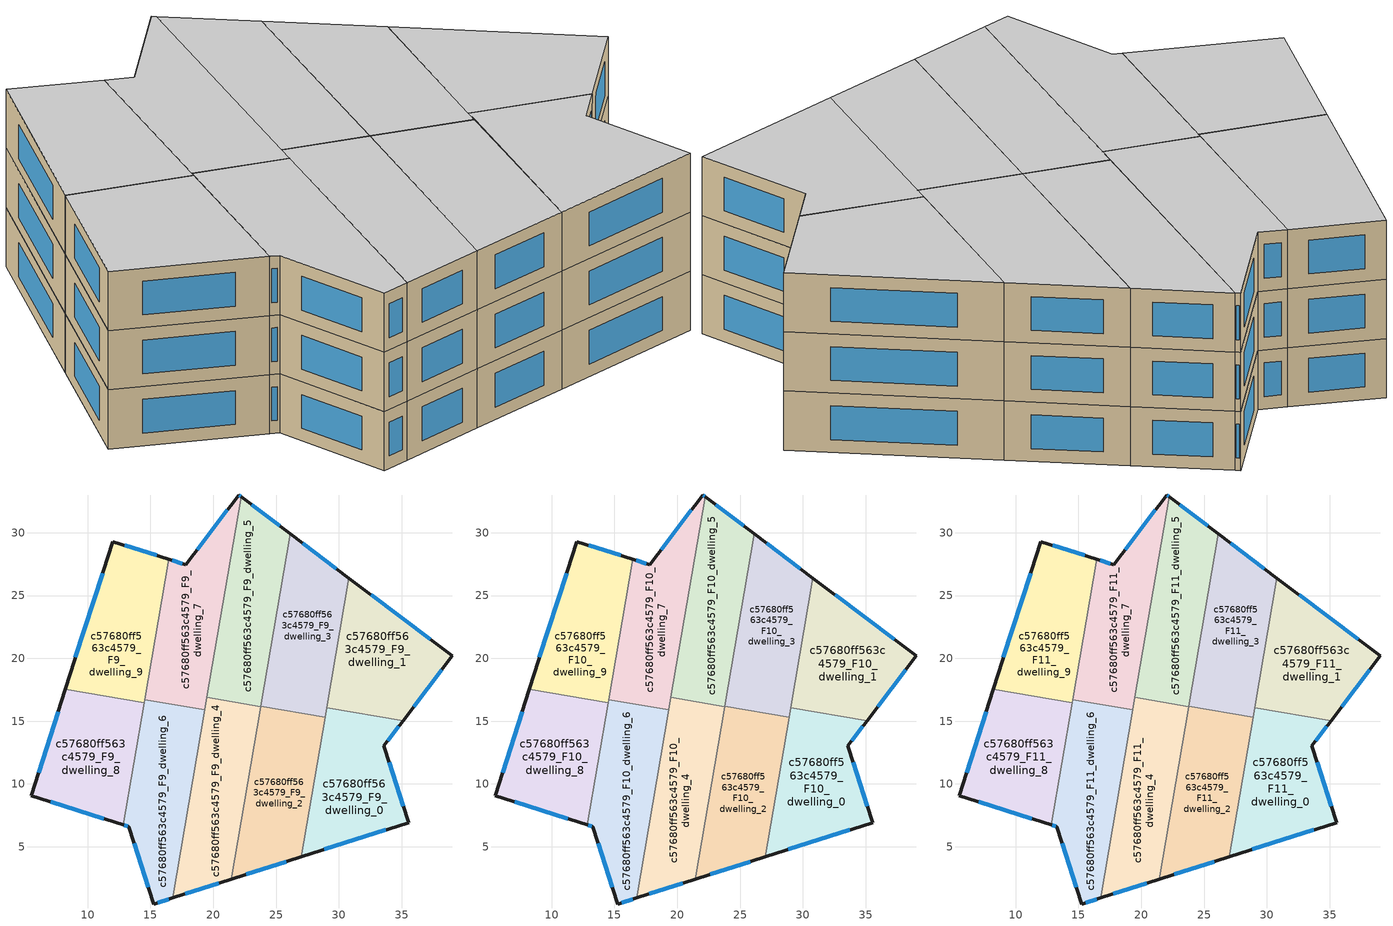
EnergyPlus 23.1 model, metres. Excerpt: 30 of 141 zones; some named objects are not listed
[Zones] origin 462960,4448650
c57680ff563c4579_F9_dwelling_0
 floor to c57680ff563c4579_F8_dwelling_0 (EU_floor_Construction): 35.11,15.03 33.58,13.02 35.55,6.92 27.02,4.2 29.05,16.07 z27
 wall outside (EU_wall_Construction): 27.02,4.2 35.55,6.92 33.58,13.02 35.11,15.03 z27:30
 wall to c57680ff563c4579_F9_dwelling_1 (EU_wall_Construction): 35.11,15.03 29.05,16.07 z27:30
 wall to c57680ff563c4579_F9_dwelling_2 (EU_wall_Construction): 28.91,15.29 27.02,4.2 z27:30
 wall to c57680ff563c4579_F9_dwelling_3 (EU_wall_Construction): 29.05,16.07 28.91,15.29 z27:30
 window (EU_Window_Construction): 33.91,13.45 34.78,14.6 / 35.13,8.23 34.01,11.72 / 28.85,4.78 33.73,6.34 z27.64:29.36
c57680ff563c4579_F9_dwelling_1
 floor to c57680ff563c4579_F8_dwelling_1 (EU_floor_Construction): 39.03,20.2 35.11,15.03 29.05,16.07 30.81,26.39 z27
 wall outside (EU_wall_Construction): 35.11,15.03 39.03,20.2 30.81,26.39 z27:30
 wall to c57680ff563c4579_F9_dwelling_3 (EU_wall_Construction): 30.81,26.39 29.05,16.07 z27:30
 window (EU_Window_Construction): 37.27,21.53 32.57,25.06 / 35.95,16.14 38.19,19.09 z27.64:29.36
c57680ff563c4579_F9_dwelling_2
 floor to c57680ff563c4579_F8_dwelling_2 (EU_floor_Construction): 28.91,15.29 27.02,4.2 21.44,2.41 23.78,16.17 z27
 wall outside (EU_wall_Construction): 21.44,2.41 27.02,4.2 z27:30
 wall to c57680ff563c4579_F9_dwelling_3 (EU_wall_Construction): 28.91,15.29 23.78,16.17 z27:30
 wall to c57680ff563c4579_F9_dwelling_4 (EU_wall_Construction): 23.78,16.16 21.44,2.41 z27:30
 window (EU_Window_Construction): 22.63,2.79 25.83,3.81 z27.64:29.36
c57680ff563c4579_F9_dwelling_3
 floor to c57680ff563c4579_F8_dwelling_3 (EU_floor_Construction): 30.81,26.39 28.91,15.29 23.78,16.17 26.13,29.91 z27
 wall outside (EU_wall_Construction): 30.81,26.39 26.13,29.91 z27:30
 wall to c57680ff563c4579_F9_dwelling_5 (EU_wall_Construction): 26.13,29.91 23.78,16.17 z27:30
 window (EU_Window_Construction): 29.8,27.14 27.13,29.16 z27.64:29.36
c57680ff563c4579_F9_dwelling_4
 floor to c57680ff563c4579_F8_dwelling_4 (EU_floor_Construction): 23.78,16.16 21.44,2.41 16.77,0.92 19.49,16.89 z27
 wall outside (EU_wall_Construction): 16.77,0.92 21.44,2.41 z27:30
 wall to c57680ff563c4579_F9_dwelling_5 (EU_wall_Construction): 23.78,16.16 19.49,16.89 z27:30
 wall to c57680ff563c4579_F9_dwelling_6 (EU_wall_Construction): 19.32,15.88 16.77,0.92 z27:30
 wall to c57680ff563c4579_F9_dwelling_7 (EU_wall_Construction): 19.49,16.89 19.32,15.88 z27:30
 window (EU_Window_Construction): 17.77,1.24 20.44,2.09 z27.64:29.36
c57680ff563c4579_F9_dwelling_5
 floor to c57680ff563c4579_F8_dwelling_5 (EU_floor_Construction): 26.13,29.91 23.78,16.16 19.49,16.89 22.21,32.86 z27
 wall outside (EU_wall_Construction): 26.13,29.91 22.21,32.86 z27:30
 wall to c57680ff563c4579_F9_dwelling_7 (EU_wall_Construction): 22.21,32.86 19.49,16.89 z27:30
 window (EU_Window_Construction): 25.29,30.54 23.05,32.23 z27.64:29.36
c57680ff563c4579_F9_dwelling_6
 floor to c57680ff563c4579_F8_dwelling_6 (EU_floor_Construction): 19.32,15.88 16.77,0.92 15.25,0.44 13.27,6.61 12.83,6.75 14.53,16.7 z27
 wall outside (EU_wall_Construction): 12.83,6.75 13.27,6.61 15.25,0.44 16.77,0.92 z27:30
 wall to c57680ff563c4579_F9_dwelling_7 (EU_wall_Construction): 19.32,15.88 14.53,16.7 z27:30
 wall to c57680ff563c4579_F9_dwelling_8 (EU_wall_Construction): 14.49,16.48 12.83,6.75 z27:30
 wall to c57680ff563c4579_F9_dwelling_9 (EU_wall_Construction): 14.53,16.7 14.49,16.48 z27:30
 window (EU_Window_Construction): 15.58,0.54 16.44,0.82 / 13.69,5.29 14.83,1.76 / 12.92,6.72 13.17,6.64 z27.64:29.36
c57680ff563c4579_F9_dwelling_7
 floor to c57680ff563c4579_F8_dwelling_7 (EU_floor_Construction): 22.21,32.86 19.32,15.88 14.53,16.7 16.44,27.89 17.81,27.45 22.02,33 z27
 wall outside (EU_wall_Construction): 22.21,32.86 22.02,33 17.81,27.45 16.44,27.89 z27:30
 wall to c57680ff563c4579_F9_dwelling_9 (EU_wall_Construction): 16.44,27.89 14.53,16.7 z27:30
 window (EU_Window_Construction): 22.17,32.89 22.06,32.97 / 17.52,27.55 16.73,27.8 / 21.12,31.81 18.71,28.64 z27.64:29.36
c57680ff563c4579_F9_dwelling_8
 floor to c57680ff563c4579_F8_dwelling_8 (EU_floor_Construction): 14.49,16.48 12.83,6.75 5.51,9.08 8.22,17.55 z27
 wall outside (EU_wall_Construction): 8.22,17.55 5.51,9.08 12.83,6.75 z27:30
 wall to c57680ff563c4579_F9_dwelling_9 (EU_wall_Construction): 14.49,16.48 8.22,17.55 z27:30
 window (EU_Window_Construction): 7.07,8.58 11.26,7.24 / 7.64,15.73 6.09,10.89 z27.64:29.36
c57680ff563c4579_F9_dwelling_9
 floor to c57680ff563c4579_F8_dwelling_9 (EU_floor_Construction): 16.44,27.89 14.49,16.48 8.22,17.55 11.99,29.3 z27
 wall outside (EU_wall_Construction): 16.44,27.89 11.99,29.3 8.22,17.55 z27:30
 window (EU_Window_Construction): 11.18,26.78 9.03,20.07 / 15.48,28.19 12.94,29 z27.64:29.36
c57680ff563c4579_F10_dwelling_0
 floor to c57680ff563c4579_F9_dwelling_0 (EU_floor_Construction): 35.11,15.03 33.58,13.02 35.55,6.92 27.02,4.2 29.05,16.07 z30
 wall outside (EU_wall_Construction): 27.02,4.2 35.55,6.92 33.58,13.02 35.11,15.03 z30:33
 wall to c57680ff563c4579_F10_dwelling_1 (EU_wall_Construction): 35.11,15.03 29.05,16.07 z30:33
 wall to c57680ff563c4579_F10_dwelling_2 (EU_wall_Construction): 28.91,15.29 27.02,4.2 z30:33
 wall to c57680ff563c4579_F10_dwelling_3 (EU_wall_Construction): 29.05,16.07 28.91,15.29 z30:33
 window (EU_Window_Construction): 33.91,13.45 34.78,14.6 / 35.13,8.23 34.01,11.72 / 28.85,4.78 33.73,6.34 z30.64:32.36
c57680ff563c4579_F10_dwelling_1
 floor to c57680ff563c4579_F9_dwelling_1 (EU_floor_Construction): 39.03,20.2 35.11,15.03 29.05,16.07 30.81,26.39 z30
 wall outside (EU_wall_Construction): 35.11,15.03 39.03,20.2 30.81,26.39 z30:33
 wall to c57680ff563c4579_F10_dwelling_3 (EU_wall_Construction): 30.81,26.39 29.05,16.07 z30:33
 window (EU_Window_Construction): 37.27,21.53 32.57,25.06 / 35.95,16.14 38.19,19.09 z30.64:32.36
c57680ff563c4579_F10_dwelling_2
 floor to c57680ff563c4579_F9_dwelling_2 (EU_floor_Construction): 28.91,15.29 27.02,4.2 21.44,2.41 23.78,16.17 z30
 wall outside (EU_wall_Construction): 21.44,2.41 27.02,4.2 z30:33
 wall to c57680ff563c4579_F10_dwelling_3 (EU_wall_Construction): 28.91,15.29 23.78,16.17 z30:33
 wall to c57680ff563c4579_F10_dwelling_4 (EU_wall_Construction): 23.78,16.16 21.44,2.41 z30:33
 window (EU_Window_Construction): 22.63,2.79 25.83,3.81 z30.64:32.36
c57680ff563c4579_F10_dwelling_3
 floor to c57680ff563c4579_F9_dwelling_3 (EU_floor_Construction): 30.81,26.39 28.91,15.29 23.78,16.17 26.13,29.91 z30
 wall outside (EU_wall_Construction): 30.81,26.39 26.13,29.91 z30:33
 wall to c57680ff563c4579_F10_dwelling_5 (EU_wall_Construction): 26.13,29.91 23.78,16.17 z30:33
 window (EU_Window_Construction): 29.8,27.14 27.13,29.16 z30.64:32.36
c57680ff563c4579_F10_dwelling_4
 floor to c57680ff563c4579_F9_dwelling_4 (EU_floor_Construction): 23.78,16.16 21.44,2.41 16.77,0.92 19.49,16.89 z30
 wall outside (EU_wall_Construction): 16.77,0.92 21.44,2.41 z30:33
 wall to c57680ff563c4579_F10_dwelling_5 (EU_wall_Construction): 23.78,16.16 19.49,16.89 z30:33
 wall to c57680ff563c4579_F10_dwelling_6 (EU_wall_Construction): 19.32,15.88 16.77,0.92 z30:33
 wall to c57680ff563c4579_F10_dwelling_7 (EU_wall_Construction): 19.49,16.89 19.32,15.88 z30:33
 window (EU_Window_Construction): 17.77,1.24 20.44,2.09 z30.64:32.36
c57680ff563c4579_F10_dwelling_5
 floor to c57680ff563c4579_F9_dwelling_5 (EU_floor_Construction): 26.13,29.91 23.78,16.16 19.49,16.89 22.21,32.86 z30
 wall outside (EU_wall_Construction): 26.13,29.91 22.21,32.86 z30:33
 wall to c57680ff563c4579_F10_dwelling_7 (EU_wall_Construction): 22.21,32.86 19.49,16.89 z30:33
 window (EU_Window_Construction): 25.29,30.54 23.05,32.23 z30.64:32.36
c57680ff563c4579_F10_dwelling_6
 floor to c57680ff563c4579_F9_dwelling_6 (EU_floor_Construction): 19.32,15.88 16.77,0.92 15.25,0.44 13.27,6.61 12.83,6.75 14.53,16.7 z30
 wall outside (EU_wall_Construction): 12.83,6.75 13.27,6.61 15.25,0.44 16.77,0.92 z30:33
 wall to c57680ff563c4579_F10_dwelling_7 (EU_wall_Construction): 19.32,15.88 14.53,16.7 z30:33
 wall to c57680ff563c4579_F10_dwelling_8 (EU_wall_Construction): 14.49,16.48 12.83,6.75 z30:33
 wall to c57680ff563c4579_F10_dwelling_9 (EU_wall_Construction): 14.53,16.7 14.49,16.48 z30:33
 window (EU_Window_Construction): 15.58,0.54 16.44,0.82 / 13.69,5.29 14.83,1.76 / 12.92,6.72 13.17,6.64 z30.64:32.36
c57680ff563c4579_F10_dwelling_7
 floor to c57680ff563c4579_F9_dwelling_7 (EU_floor_Construction): 22.21,32.86 19.32,15.88 14.53,16.7 16.44,27.89 17.81,27.45 22.02,33 z30
 wall outside (EU_wall_Construction): 22.21,32.86 22.02,33 17.81,27.45 16.44,27.89 z30:33
 wall to c57680ff563c4579_F10_dwelling_9 (EU_wall_Construction): 16.44,27.89 14.53,16.7 z30:33
 window (EU_Window_Construction): 22.17,32.89 22.06,32.97 / 17.52,27.55 16.73,27.8 / 21.12,31.81 18.71,28.64 z30.64:32.36
c57680ff563c4579_F10_dwelling_8
 floor to c57680ff563c4579_F9_dwelling_8 (EU_floor_Construction): 14.49,16.48 12.83,6.75 5.51,9.08 8.22,17.55 z30
 wall outside (EU_wall_Construction): 8.22,17.55 5.51,9.08 12.83,6.75 z30:33
 wall to c57680ff563c4579_F10_dwelling_9 (EU_wall_Construction): 14.49,16.48 8.22,17.55 z30:33
 window (EU_Window_Construction): 7.07,8.58 11.26,7.24 / 7.64,15.73 6.09,10.89 z30.64:32.36
c57680ff563c4579_F10_dwelling_9
 floor to c57680ff563c4579_F9_dwelling_9 (EU_floor_Construction): 16.44,27.89 14.49,16.48 8.22,17.55 11.99,29.3 z30
 wall outside (EU_wall_Construction): 16.44,27.89 11.99,29.3 8.22,17.55 z30:33
 window (EU_Window_Construction): 11.18,26.78 9.03,20.07 / 15.48,28.19 12.94,29 z30.64:32.36
c57680ff563c4579_F11_dwelling_0
 floor to c57680ff563c4579_F10_dwelling_0 (EU_floor_Construction): 35.11,15.03 33.58,13.02 35.55,6.92 27.02,4.2 29.05,16.07 z33
 wall outside (EU_wall_Construction): 27.02,4.2 35.55,6.92 33.58,13.02 35.11,15.03 z33:36
 wall to c57680ff563c4579_F11_dwelling_1 (EU_wall_Construction): 35.11,15.03 29.05,16.07 z33:36
 wall to c57680ff563c4579_F11_dwelling_2 (EU_wall_Construction): 28.91,15.29 27.02,4.2 z33:36
 wall to c57680ff563c4579_F11_dwelling_3 (EU_wall_Construction): 29.05,16.07 28.91,15.29 z33:36
 window (EU_Window_Construction): 33.91,13.45 34.78,14.6 / 35.13,8.23 34.01,11.72 / 28.85,4.78 33.73,6.34 z33.64:35.36
 ceiling to c57680ff563c4579_F12_dwelling_0 (EU_floor_Construction): 35.55,6.92 33.58,13.02 35.11,15.03 29.05,16.07 27.02,4.2 z36
c57680ff563c4579_F11_dwelling_1
 floor to c57680ff563c4579_F10_dwelling_1 (EU_floor_Construction): 39.03,20.2 35.11,15.03 29.05,16.07 30.81,26.39 z33
 wall outside (EU_wall_Construction): 35.11,15.03 39.03,20.2 30.81,26.39 z33:36
 wall to c57680ff563c4579_F11_dwelling_3 (EU_wall_Construction): 30.81,26.39 29.05,16.07 z33:36
 window (EU_Window_Construction): 37.27,21.53 32.57,25.06 / 35.95,16.14 38.19,19.09 z33.64:35.36
 ceiling to c57680ff563c4579_F12_dwelling_1 (EU_floor_Construction): 35.11,15.03 39.03,20.2 30.81,26.39 29.05,16.07 z36
c57680ff563c4579_F11_dwelling_2
 floor to c57680ff563c4579_F10_dwelling_2 (EU_floor_Construction): 28.91,15.29 27.02,4.2 21.44,2.41 23.78,16.17 z33
 wall outside (EU_wall_Construction): 21.44,2.41 27.02,4.2 z33:36
 wall to c57680ff563c4579_F11_dwelling_3 (EU_wall_Construction): 28.91,15.29 23.78,16.17 z33:36
 wall to c57680ff563c4579_F11_dwelling_4 (EU_wall_Construction): 23.78,16.16 21.44,2.41 z33:36
 window (EU_Window_Construction): 22.63,2.79 25.83,3.81 z33.64:35.36
 ceiling to c57680ff563c4579_F12_dwelling_2 (EU_floor_Construction): 27.02,4.2 28.91,15.29 23.78,16.17 21.44,2.41 z36
c57680ff563c4579_F11_dwelling_3
 floor to c57680ff563c4579_F10_dwelling_3 (EU_floor_Construction): 30.81,26.39 28.91,15.29 23.78,16.17 26.13,29.91 z33
 wall outside (EU_wall_Construction): 30.81,26.39 26.13,29.91 z33:36
 wall to c57680ff563c4579_F11_dwelling_5 (EU_wall_Construction): 26.13,29.91 23.78,16.17 z33:36
 window (EU_Window_Construction): 29.8,27.14 27.13,29.16 z33.64:35.36
 ceiling to c57680ff563c4579_F12_dwelling_3 (EU_floor_Construction): 28.91,15.29 30.81,26.39 26.13,29.91 23.78,16.17 z36
c57680ff563c4579_F11_dwelling_4
 floor to c57680ff563c4579_F10_dwelling_4 (EU_floor_Construction): 23.78,16.16 21.44,2.41 16.77,0.92 19.49,16.89 z33
 wall outside (EU_wall_Construction): 16.77,0.92 21.44,2.41 z33:36
 wall to c57680ff563c4579_F11_dwelling_5 (EU_wall_Construction): 23.78,16.16 19.49,16.89 z33:36
 wall to c57680ff563c4579_F11_dwelling_6 (EU_wall_Construction): 19.32,15.88 16.77,0.92 z33:36
 wall to c57680ff563c4579_F11_dwelling_7 (EU_wall_Construction): 19.49,16.89 19.32,15.88 z33:36
 window (EU_Window_Construction): 17.77,1.24 20.44,2.09 z33.64:35.36
 ceiling to c57680ff563c4579_F12_dwelling_4 (EU_floor_Construction): 21.44,2.41 23.78,16.16 19.49,16.89 16.77,0.92 z36
c57680ff563c4579_F11_dwelling_5
 floor to c57680ff563c4579_F10_dwelling_5 (EU_floor_Construction): 26.13,29.91 23.78,16.16 19.49,16.89 22.21,32.86 z33
 wall outside (EU_wall_Construction): 26.13,29.91 22.21,32.86 z33:36
 wall to c57680ff563c4579_F11_dwelling_7 (EU_wall_Construction): 22.21,32.86 19.49,16.89 z33:36
 window (EU_Window_Construction): 25.29,30.54 23.05,32.23 z33.64:35.36
 ceiling to c57680ff563c4579_F12_dwelling_5 (EU_floor_Construction): 23.78,16.16 26.13,29.91 22.21,32.86 19.49,16.89 z36
c57680ff563c4579_F11_dwelling_6
 floor to c57680ff563c4579_F10_dwelling_6 (EU_floor_Construction): 19.32,15.88 16.77,0.92 15.25,0.44 13.27,6.61 12.83,6.75 14.53,16.7 z33
 wall outside (EU_wall_Construction): 12.83,6.75 13.27,6.61 15.25,0.44 16.77,0.92 z33:36
 wall to c57680ff563c4579_F11_dwelling_7 (EU_wall_Construction): 19.32,15.88 14.53,16.7 z33:36
 wall to c57680ff563c4579_F11_dwelling_8 (EU_wall_Construction): 14.49,16.48 12.83,6.75 z33:36
 wall to c57680ff563c4579_F11_dwelling_9 (EU_wall_Construction): 14.53,16.7 14.49,16.48 z33:36
 window (EU_Window_Construction): 15.58,0.54 16.44,0.82 / 13.69,5.29 14.83,1.76 / 12.92,6.72 13.17,6.64 z33.64:35.36
 ceiling to c57680ff563c4579_F12_dwelling_6 (EU_floor_Construction): 16.77,0.92 19.32,15.88 14.53,16.7 12.83,6.75 13.27,6.61 15.25,0.44 z36
c57680ff563c4579_F11_dwelling_7
 floor to c57680ff563c4579_F10_dwelling_7 (EU_floor_Construction): 22.21,32.86 19.32,15.88 14.53,16.7 16.44,27.89 17.81,27.45 22.02,33 z33
 wall outside (EU_wall_Construction): 22.21,32.86 22.02,33 17.81,27.45 16.44,27.89 z33:36
 wall to c57680ff563c4579_F11_dwelling_9 (EU_wall_Construction): 16.44,27.89 14.53,16.7 z33:36
 window (EU_Window_Construction): 22.17,32.89 22.06,32.97 / 17.52,27.55 16.73,27.8 / 21.12,31.81 18.71,28.64 z33.64:35.36
 ceiling to c57680ff563c4579_F12_dwelling_7 (EU_floor_Construction): 19.32,15.88 22.21,32.86 22.02,33 17.81,27.45 16.44,27.89 14.53,16.7 z36
c57680ff563c4579_F11_dwelling_8
 floor to c57680ff563c4579_F10_dwelling_8 (EU_floor_Construction): 14.49,16.48 12.83,6.75 5.51,9.08 8.22,17.55 z33
 wall outside (EU_wall_Construction): 8.22,17.55 5.51,9.08 12.83,6.75 z33:36
 wall to c57680ff563c4579_F11_dwelling_9 (EU_wall_Construction): 14.49,16.48 8.22,17.55 z33:36
 window (EU_Window_Construction): 7.07,8.58 11.26,7.24 / 7.64,15.73 6.09,10.89 z33.64:35.36
 ceiling to c57680ff563c4579_F12_dwelling_8 (EU_floor_Construction): 12.83,6.75 14.49,16.48 8.22,17.55 5.51,9.08 z36
c57680ff563c4579_F11_dwelling_9
 floor to c57680ff563c4579_F10_dwelling_9 (EU_floor_Construction): 16.44,27.89 14.49,16.48 8.22,17.55 11.99,29.3 z33
 wall outside (EU_wall_Construction): 16.44,27.89 11.99,29.3 8.22,17.55 z33:36
 window (EU_Window_Construction): 11.18,26.78 9.03,20.07 / 15.48,28.19 12.94,29 z33.64:35.36
 ceiling to c57680ff563c4579_F12_dwelling_9 (EU_floor_Construction): 14.49,16.48 16.44,27.89 11.99,29.3 8.22,17.55 z36
[Building]
EU S2 Campaign: North Axis=0; Terrain=City; Solar Distribution=FullExterior
[Site:Location]
Yerevan-Zvartnots.Intl.AP: Latitude=40.15; Longitude=44.383; Time Zone=4; Elevation=854
[SizingPeriod:WeatherFileDays]
AnnualSizingPeriod: Begin Month=1; Begin Day of Month=1; End Month=12; End Day of Month=31; Day of Week for Start Day=Monday; Use Weather File Daylight Saving Period=No; Use Weather File Rain and Snow Indicators=No
[MATERIAL]
EU_InternalMass_Material: Roughness=MediumRough; Thickness=0.1; Conductivity=1; Density=1800; Specific Heat=900; Thermal Absorptance=0.9; Solar Absorptance=0.7; Visible Absorptance=0.7
[MATERIAL:NOMASS] Roughness=MediumRough; Thermal Absorptance=0.9; Solar Absorptance=0.7; Visible Absorptance=0.7
Name | Thermal Resistance
EU_wall_NoMass | 1.05043
EU_floor_NoMass | 0.478065
[WINDOWMATERIAL:SIMPLEGLAZINGSYSTEM]
EU_Window_SimpleGlazing: UFactor=2.5566; Solar Heat Gain Coefficient=0.75; Visible Transmittance=0.75
[CONSTRUCTION]
EU_wall_Construction: EU_wall_NoMass
EU_floor_Construction: EU_floor_NoMass
EU_Window_Construction: EU_Window_SimpleGlazing
EU_InternalMass_Construction: EU_InternalMass_Material
[ZONE] Type=1; Multiplier=1; Ceiling Height=autocalculate; Floor Area=autocalculate; Part of Total Floor Area=Yes
Name | Volume
c57680ff563c4579_F9_dwelling_0; c57680ff563c4579_F10_dwelling_0; c57680ff563c4579_F11_dwelling_0 | 196.804
c57680ff563c4579_F9_dwelling_1; c57680ff563c4579_F10_dwelling_1; c57680ff563c4579_F11_dwelling_1; c57680ff563c4579_F9_dwelling_2; c57680ff563c4579_F10_dwelling_2; c57680ff563c4579_F11_dwelling_2 | 196.808
c57680ff563c4579_F9_dwelling_3; c57680ff563c4579_F10_dwelling_3; c57680ff563c4579_F11_dwelling_3; c57680ff563c4579_F9_dwelling_6; c57680ff563c4579_F10_dwelling_6; c57680ff563c4579_F11_dwelling_6 | 196.803
c57680ff563c4579_F9_dwelling_4; c57680ff563c4579_F10_dwelling_4; c57680ff563c4579_F11_dwelling_4 | 196.795
c57680ff563c4579_F9_dwelling_5; c57680ff563c4579_F10_dwelling_5; c57680ff563c4579_F11_dwelling_5 | 196.802
c57680ff563c4579_F9_dwelling_7; c57680ff563c4579_F10_dwelling_7; c57680ff563c4579_F11_dwelling_7 | 196.788
c57680ff563c4579_F9_dwelling_8; c57680ff563c4579_F10_dwelling_8; c57680ff563c4579_F11_dwelling_8 | 196.805
c57680ff563c4579_F9_dwelling_9; c57680ff563c4579_F10_dwelling_9; c57680ff563c4579_F11_dwelling_9 | 196.809
[INTERNALMASS] Construction=EU_InternalMass_Construction
Name | Zone or ZoneList | Surface Area
c57680ff563c4579_F9_dwelling_0_EU_InternalMass | c57680ff563c4579_F9_dwelling_0 | 65.6012
c57680ff563c4579_F9_dwelling_1_EU_InternalMass | c57680ff563c4579_F9_dwelling_1 | 65.6027
c57680ff563c4579_F9_dwelling_2_EU_InternalMass | c57680ff563c4579_F9_dwelling_2 | 65.6025
c57680ff563c4579_F9_dwelling_3_EU_InternalMass | c57680ff563c4579_F9_dwelling_3 | 65.601
c57680ff563c4579_F9_dwelling_4_EU_InternalMass | c57680ff563c4579_F9_dwelling_4 | 65.5982
c57680ff563c4579_F9_dwelling_5_EU_InternalMass | c57680ff563c4579_F9_dwelling_5 | 65.6008
c57680ff563c4579_F9_dwelling_6_EU_InternalMass | c57680ff563c4579_F9_dwelling_6 | 65.601
c57680ff563c4579_F9_dwelling_7_EU_InternalMass | c57680ff563c4579_F9_dwelling_7 | 65.5962
c57680ff563c4579_F9_dwelling_8_EU_InternalMass | c57680ff563c4579_F9_dwelling_8 | 65.6018
c57680ff563c4579_F9_dwelling_9_EU_InternalMass | c57680ff563c4579_F9_dwelling_9 | 65.603
c57680ff563c4579_F10_dwelling_0_EU_InternalMass | c57680ff563c4579_F10_dwelling_0 | 65.6012
c57680ff563c4579_F10_dwelling_1_EU_InternalMass | c57680ff563c4579_F10_dwelling_1 | 65.6027
c57680ff563c4579_F10_dwelling_2_EU_InternalMass | c57680ff563c4579_F10_dwelling_2 | 65.6025
c57680ff563c4579_F10_dwelling_3_EU_InternalMass | c57680ff563c4579_F10_dwelling_3 | 65.601
c57680ff563c4579_F10_dwelling_4_EU_InternalMass | c57680ff563c4579_F10_dwelling_4 | 65.5982
c57680ff563c4579_F10_dwelling_5_EU_InternalMass | c57680ff563c4579_F10_dwelling_5 | 65.6008
c57680ff563c4579_F10_dwelling_6_EU_InternalMass | c57680ff563c4579_F10_dwelling_6 | 65.601
c57680ff563c4579_F10_dwelling_7_EU_InternalMass | c57680ff563c4579_F10_dwelling_7 | 65.5962
c57680ff563c4579_F10_dwelling_8_EU_InternalMass | c57680ff563c4579_F10_dwelling_8 | 65.6018
c57680ff563c4579_F10_dwelling_9_EU_InternalMass | c57680ff563c4579_F10_dwelling_9 | 65.603
c57680ff563c4579_F11_dwelling_0_EU_InternalMass | c57680ff563c4579_F11_dwelling_0 | 65.6012
c57680ff563c4579_F11_dwelling_1_EU_InternalMass | c57680ff563c4579_F11_dwelling_1 | 65.6027
c57680ff563c4579_F11_dwelling_2_EU_InternalMass | c57680ff563c4579_F11_dwelling_2 | 65.6025
c57680ff563c4579_F11_dwelling_3_EU_InternalMass | c57680ff563c4579_F11_dwelling_3 | 65.601
c57680ff563c4579_F11_dwelling_4_EU_InternalMass | c57680ff563c4579_F11_dwelling_4 | 65.5982
c57680ff563c4579_F11_dwelling_5_EU_InternalMass | c57680ff563c4579_F11_dwelling_5 | 65.6008
c57680ff563c4579_F11_dwelling_6_EU_InternalMass | c57680ff563c4579_F11_dwelling_6 | 65.601
c57680ff563c4579_F11_dwelling_7_EU_InternalMass | c57680ff563c4579_F11_dwelling_7 | 65.5962
c57680ff563c4579_F11_dwelling_8_EU_InternalMass | c57680ff563c4579_F11_dwelling_8 | 65.6018
c57680ff563c4579_F11_dwelling_9_EU_InternalMass | c57680ff563c4579_F11_dwelling_9 | 65.603
[OTHEREQUIPMENT] Fuel Type=Electricity; Design Level Calculation Method=Watts/Area; Power per Zone Floor Area=1; Fraction Latent=0; Fraction Radiant=0; Fraction Lost=0; Carbon Dioxide Generation Rate=0; EndUse Subcategory=EU_Step8_InternalGains
Name | Zone or ZoneList or Space or SpaceList | Schedule
EU_Step8_InternalGain_c57680ff563c4579_F9_dwelling_0_f000 | c57680ff563c4579_F9_dwelling_0 | EU_Step8_GainSchedule_c57680ff563c4579_F9_dwelling_0_f000
EU_Step8_InternalGain_c57680ff563c4579_F9_dwelling_1_f000 | c57680ff563c4579_F9_dwelling_1 | EU_Step8_GainSchedule_c57680ff563c4579_F9_dwelling_1_f000
EU_Step8_InternalGain_c57680ff563c4579_F9_dwelling_2_f000 | c57680ff563c4579_F9_dwelling_2 | EU_Step8_GainSchedule_c57680ff563c4579_F9_dwelling_2_f000
EU_Step8_InternalGain_c57680ff563c4579_F9_dwelling_3_f000 | c57680ff563c4579_F9_dwelling_3 | EU_Step8_GainSchedule_c57680ff563c4579_F9_dwelling_3_f000
EU_Step8_InternalGain_c57680ff563c4579_F9_dwelling_4_f000 | c57680ff563c4579_F9_dwelling_4 | EU_Step8_GainSchedule_c57680ff563c4579_F9_dwelling_4_f000
EU_Step8_InternalGain_c57680ff563c4579_F9_dwelling_5_f000 | c57680ff563c4579_F9_dwelling_5 | EU_Step8_GainSchedule_c57680ff563c4579_F9_dwelling_5_f000
EU_Step8_InternalGain_c57680ff563c4579_F9_dwelling_6_f000 | c57680ff563c4579_F9_dwelling_6 | EU_Step8_GainSchedule_c57680ff563c4579_F9_dwelling_6_f000
EU_Step8_InternalGain_c57680ff563c4579_F9_dwelling_7_f000 | c57680ff563c4579_F9_dwelling_7 | EU_Step8_GainSchedule_c57680ff563c4579_F9_dwelling_7_f000
EU_Step8_InternalGain_c57680ff563c4579_F9_dwelling_8_f000 | c57680ff563c4579_F9_dwelling_8 | EU_Step8_GainSchedule_c57680ff563c4579_F9_dwelling_8_f000
EU_Step8_InternalGain_c57680ff563c4579_F9_dwelling_9_f000 | c57680ff563c4579_F9_dwelling_9 | EU_Step8_GainSchedule_c57680ff563c4579_F9_dwelling_9_f000
EU_Step8_InternalGain_c57680ff563c4579_F10_dwelling_0_f000 | c57680ff563c4579_F10_dwelling_0 | EU_Step8_GainSchedule_c57680ff563c4579_F10_dwelling_0_f000
EU_Step8_InternalGain_c57680ff563c4579_F10_dwelling_1_f000 | c57680ff563c4579_F10_dwelling_1 | EU_Step8_GainSchedule_c57680ff563c4579_F10_dwelling_1_f000
EU_Step8_InternalGain_c57680ff563c4579_F10_dwelling_2_f000 | c57680ff563c4579_F10_dwelling_2 | EU_Step8_GainSchedule_c57680ff563c4579_F10_dwelling_2_f000
EU_Step8_InternalGain_c57680ff563c4579_F10_dwelling_3_f000 | c57680ff563c4579_F10_dwelling_3 | EU_Step8_GainSchedule_c57680ff563c4579_F10_dwelling_3_f000
EU_Step8_InternalGain_c57680ff563c4579_F10_dwelling_4_f000 | c57680ff563c4579_F10_dwelling_4 | EU_Step8_GainSchedule_c57680ff563c4579_F10_dwelling_4_f000
EU_Step8_InternalGain_c57680ff563c4579_F10_dwelling_5_f000 | c57680ff563c4579_F10_dwelling_5 | EU_Step8_GainSchedule_c57680ff563c4579_F10_dwelling_5_f000
EU_Step8_InternalGain_c57680ff563c4579_F10_dwelling_6_f000 | c57680ff563c4579_F10_dwelling_6 | EU_Step8_GainSchedule_c57680ff563c4579_F10_dwelling_6_f000
EU_Step8_InternalGain_c57680ff563c4579_F10_dwelling_7_f000 | c57680ff563c4579_F10_dwelling_7 | EU_Step8_GainSchedule_c57680ff563c4579_F10_dwelling_7_f000
EU_Step8_InternalGain_c57680ff563c4579_F10_dwelling_8_f000 | c57680ff563c4579_F10_dwelling_8 | EU_Step8_GainSchedule_c57680ff563c4579_F10_dwelling_8_f000
EU_Step8_InternalGain_c57680ff563c4579_F10_dwelling_9_f000 | c57680ff563c4579_F10_dwelling_9 | EU_Step8_GainSchedule_c57680ff563c4579_F10_dwelling_9_f000
EU_Step8_InternalGain_c57680ff563c4579_F11_dwelling_0_f000 | c57680ff563c4579_F11_dwelling_0 | EU_Step8_GainSchedule_c57680ff563c4579_F11_dwelling_0_f000
EU_Step8_InternalGain_c57680ff563c4579_F11_dwelling_1_f000 | c57680ff563c4579_F11_dwelling_1 | EU_Step8_GainSchedule_c57680ff563c4579_F11_dwelling_1_f000
EU_Step8_InternalGain_c57680ff563c4579_F11_dwelling_2_f000 | c57680ff563c4579_F11_dwelling_2 | EU_Step8_GainSchedule_c57680ff563c4579_F11_dwelling_2_f000
EU_Step8_InternalGain_c57680ff563c4579_F11_dwelling_3_f000 | c57680ff563c4579_F11_dwelling_3 | EU_Step8_GainSchedule_c57680ff563c4579_F11_dwelling_3_f000
EU_Step8_InternalGain_c57680ff563c4579_F11_dwelling_4_f000 | c57680ff563c4579_F11_dwelling_4 | EU_Step8_GainSchedule_c57680ff563c4579_F11_dwelling_4_f000
EU_Step8_InternalGain_c57680ff563c4579_F11_dwelling_5_f000 | c57680ff563c4579_F11_dwelling_5 | EU_Step8_GainSchedule_c57680ff563c4579_F11_dwelling_5_f000
EU_Step8_InternalGain_c57680ff563c4579_F11_dwelling_6_f000 | c57680ff563c4579_F11_dwelling_6 | EU_Step8_GainSchedule_c57680ff563c4579_F11_dwelling_6_f000
EU_Step8_InternalGain_c57680ff563c4579_F11_dwelling_7_f000 | c57680ff563c4579_F11_dwelling_7 | EU_Step8_GainSchedule_c57680ff563c4579_F11_dwelling_7_f000
EU_Step8_InternalGain_c57680ff563c4579_F11_dwelling_8_f000 | c57680ff563c4579_F11_dwelling_8 | EU_Step8_GainSchedule_c57680ff563c4579_F11_dwelling_8_f000
EU_Step8_InternalGain_c57680ff563c4579_F11_dwelling_9_f000 | c57680ff563c4579_F11_dwelling_9 | EU_Step8_GainSchedule_c57680ff563c4579_F11_dwelling_9_f000
[ZONEVENTILATION:DESIGNFLOWRATE] Schedule=EU_AlwaysOn; Design Flow Rate Calculation Method=AirChanges/Hour; Air Changes per Hour=0.557805; Ventilation Type=Natural; Fan Pressure Rise=0; Fan Total Efficiency=1; Constant Term Coefficient=1; Temperature Term Coefficient=0; Velocity Term Coefficient=0; Velocity Squared Term Coefficient=0; Minimum Indoor Temperature=-100; Maximum Indoor Temperature=100; Delta Temperature=-100; Minimum Outdoor Temperature=-100; Maximum Outdoor Temperature=100; Maximum Wind Speed=40
Name | Zone or ZoneList or Space or SpaceList
EU_ConstantAir_c57680ff563c4579_F9_dwelling_0 | c57680ff563c4579_F9_dwelling_0
EU_ConstantAir_c57680ff563c4579_F9_dwelling_1 | c57680ff563c4579_F9_dwelling_1
EU_ConstantAir_c57680ff563c4579_F9_dwelling_2 | c57680ff563c4579_F9_dwelling_2
EU_ConstantAir_c57680ff563c4579_F9_dwelling_3 | c57680ff563c4579_F9_dwelling_3
EU_ConstantAir_c57680ff563c4579_F9_dwelling_4 | c57680ff563c4579_F9_dwelling_4
EU_ConstantAir_c57680ff563c4579_F9_dwelling_5 | c57680ff563c4579_F9_dwelling_5
EU_ConstantAir_c57680ff563c4579_F9_dwelling_6 | c57680ff563c4579_F9_dwelling_6
EU_ConstantAir_c57680ff563c4579_F9_dwelling_7 | c57680ff563c4579_F9_dwelling_7
EU_ConstantAir_c57680ff563c4579_F9_dwelling_8 | c57680ff563c4579_F9_dwelling_8
EU_ConstantAir_c57680ff563c4579_F9_dwelling_9 | c57680ff563c4579_F9_dwelling_9
EU_ConstantAir_c57680ff563c4579_F10_dwelling_0 | c57680ff563c4579_F10_dwelling_0
EU_ConstantAir_c57680ff563c4579_F10_dwelling_1 | c57680ff563c4579_F10_dwelling_1
EU_ConstantAir_c57680ff563c4579_F10_dwelling_2 | c57680ff563c4579_F10_dwelling_2
EU_ConstantAir_c57680ff563c4579_F10_dwelling_3 | c57680ff563c4579_F10_dwelling_3
EU_ConstantAir_c57680ff563c4579_F10_dwelling_4 | c57680ff563c4579_F10_dwelling_4
EU_ConstantAir_c57680ff563c4579_F10_dwelling_5 | c57680ff563c4579_F10_dwelling_5
EU_ConstantAir_c57680ff563c4579_F10_dwelling_6 | c57680ff563c4579_F10_dwelling_6
EU_ConstantAir_c57680ff563c4579_F10_dwelling_7 | c57680ff563c4579_F10_dwelling_7
EU_ConstantAir_c57680ff563c4579_F10_dwelling_8 | c57680ff563c4579_F10_dwelling_8
EU_ConstantAir_c57680ff563c4579_F10_dwelling_9 | c57680ff563c4579_F10_dwelling_9
EU_ConstantAir_c57680ff563c4579_F11_dwelling_0 | c57680ff563c4579_F11_dwelling_0
EU_ConstantAir_c57680ff563c4579_F11_dwelling_1 | c57680ff563c4579_F11_dwelling_1
EU_ConstantAir_c57680ff563c4579_F11_dwelling_2 | c57680ff563c4579_F11_dwelling_2
EU_ConstantAir_c57680ff563c4579_F11_dwelling_3 | c57680ff563c4579_F11_dwelling_3
EU_ConstantAir_c57680ff563c4579_F11_dwelling_4 | c57680ff563c4579_F11_dwelling_4
EU_ConstantAir_c57680ff563c4579_F11_dwelling_5 | c57680ff563c4579_F11_dwelling_5
EU_ConstantAir_c57680ff563c4579_F11_dwelling_6 | c57680ff563c4579_F11_dwelling_6
EU_ConstantAir_c57680ff563c4579_F11_dwelling_7 | c57680ff563c4579_F11_dwelling_7
EU_ConstantAir_c57680ff563c4579_F11_dwelling_8 | c57680ff563c4579_F11_dwelling_8
EU_ConstantAir_c57680ff563c4579_F11_dwelling_9 | c57680ff563c4579_F11_dwelling_9
[HVACTEMPLATE:ZONE:IDEALLOADSAIRSYSTEM] System Availability Schedule=EU_AlwaysOn; Maximum Heating Supply Air Temperature=50; Minimum Cooling Supply Air Temperature=13; Maximum Heating Supply Air Humidity Ratio=0.0156; Minimum Cooling Supply Air Humidity Ratio=0.0077; Heating Limit=NoLimit; Cooling Limit=NoLimit; Heating Availability Schedule=EU_AlwaysOn; Cooling Availability Schedule=EU_CoolingOff; Dehumidification Control Type=ConstantSensibleHeatRatio; Cooling Sensible Heat Ratio=0.7; Dehumidification Setpoint=60; Humidification Control Type=None; Humidification Setpoint=30; Outdoor Air Method=None; Outdoor Air Flow Rate per Person=0.00944; Outdoor Air Flow Rate per Zone Floor Area=0; Outdoor Air Flow Rate per Zone=0; Demand Controlled Ventilation Type=None; Outdoor Air Economizer Type=NoEconomizer; Heat Recovery Type=None; Sensible Heat Recovery Effectiveness=0.7; Latent Heat Recovery Effectiveness=0.65
Name | Template Thermostat
c57680ff563c4579_F9_dwelling_0 | EU_HeatOnly_c57680ff563c4579_F9_dwelling_0
c57680ff563c4579_F9_dwelling_1 | EU_HeatOnly_c57680ff563c4579_F9_dwelling_1
c57680ff563c4579_F9_dwelling_2 | EU_HeatOnly_c57680ff563c4579_F9_dwelling_2
c57680ff563c4579_F9_dwelling_3 | EU_HeatOnly_c57680ff563c4579_F9_dwelling_3
c57680ff563c4579_F9_dwelling_4 | EU_HeatOnly_c57680ff563c4579_F9_dwelling_4
c57680ff563c4579_F9_dwelling_5 | EU_HeatOnly_c57680ff563c4579_F9_dwelling_5
c57680ff563c4579_F9_dwelling_6 | EU_HeatOnly_c57680ff563c4579_F9_dwelling_6
c57680ff563c4579_F9_dwelling_7 | EU_HeatOnly_c57680ff563c4579_F9_dwelling_7
c57680ff563c4579_F9_dwelling_8 | EU_HeatOnly_c57680ff563c4579_F9_dwelling_8
c57680ff563c4579_F9_dwelling_9 | EU_HeatOnly_c57680ff563c4579_F9_dwelling_9
c57680ff563c4579_F10_dwelling_0 | EU_HeatOnly_c57680ff563c4579_F10_dwelling_0
c57680ff563c4579_F10_dwelling_1 | EU_HeatOnly_c57680ff563c4579_F10_dwelling_1
c57680ff563c4579_F10_dwelling_2 | EU_HeatOnly_c57680ff563c4579_F10_dwelling_2
c57680ff563c4579_F10_dwelling_3 | EU_HeatOnly_c57680ff563c4579_F10_dwelling_3
c57680ff563c4579_F10_dwelling_4 | EU_HeatOnly_c57680ff563c4579_F10_dwelling_4
c57680ff563c4579_F10_dwelling_5 | EU_HeatOnly_c57680ff563c4579_F10_dwelling_5
c57680ff563c4579_F10_dwelling_6 | EU_HeatOnly_c57680ff563c4579_F10_dwelling_6
c57680ff563c4579_F10_dwelling_7 | EU_HeatOnly_c57680ff563c4579_F10_dwelling_7
c57680ff563c4579_F10_dwelling_8 | EU_HeatOnly_c57680ff563c4579_F10_dwelling_8
c57680ff563c4579_F10_dwelling_9 | EU_HeatOnly_c57680ff563c4579_F10_dwelling_9
c57680ff563c4579_F11_dwelling_0 | EU_HeatOnly_c57680ff563c4579_F11_dwelling_0
c57680ff563c4579_F11_dwelling_1 | EU_HeatOnly_c57680ff563c4579_F11_dwelling_1
c57680ff563c4579_F11_dwelling_2 | EU_HeatOnly_c57680ff563c4579_F11_dwelling_2
c57680ff563c4579_F11_dwelling_3 | EU_HeatOnly_c57680ff563c4579_F11_dwelling_3
c57680ff563c4579_F11_dwelling_4 | EU_HeatOnly_c57680ff563c4579_F11_dwelling_4
c57680ff563c4579_F11_dwelling_5 | EU_HeatOnly_c57680ff563c4579_F11_dwelling_5
c57680ff563c4579_F11_dwelling_6 | EU_HeatOnly_c57680ff563c4579_F11_dwelling_6
c57680ff563c4579_F11_dwelling_7 | EU_HeatOnly_c57680ff563c4579_F11_dwelling_7
c57680ff563c4579_F11_dwelling_8 | EU_HeatOnly_c57680ff563c4579_F11_dwelling_8
c57680ff563c4579_F11_dwelling_9 | EU_HeatOnly_c57680ff563c4579_F11_dwelling_9
[SIZING:ZONE] Zone Cooling Design Supply Air Temperature Input Method=SupplyAirTemperature; Zone Cooling Design Supply Air Temperature=13; Zone Heating Design Supply Air Temperature Input Method=SupplyAirTemperature; Zone Heating Design Supply Air Temperature=50; Zone Cooling Design Supply Air Humidity Ratio=0.008; Zone Heating Design Supply Air Humidity Ratio=0.008; Cooling Design Air Flow Method=DesignDay; Cooling Design Air Flow Rate=0; Cooling Minimum Air Flow per Zone Floor Area=0.000762; Cooling Minimum Air Flow=0; Cooling Minimum Air Flow Fraction=0.2; Heating Design Air Flow Method=DesignDay; Heating Design Air Flow Rate=0; Heating Maximum Air Flow per Zone Floor Area=0.002032; Heating Maximum Air Flow=0.141576; Heating Maximum Air Flow Fraction=0.3; Account for Dedicated Outdoor Air System=No; Dedicated Outdoor Air System Control Strategy=NeutralSupplyAir; Dedicated Outdoor Air Low Setpoint Temperature for Design=autosize; Dedicated Outdoor Air High Setpoint Temperature for Design=autosize; Zone Load Sizing Method=Sensible Load Only No Latent Load; Zone Latent Cooling Design Supply Air Humidity Ratio Input Method=HumidityRatioDifference; Zone Cooling Design Supply Air Humidity Ratio Difference=0.005; Zone Latent Heating Design Supply Air Humidity Ratio Input Method=HumidityRatioDifference; Zone Humidification Design Supply Air Humidity Ratio Difference=0.005
c57680ff563c4579_F9_dwelling_0; c57680ff563c4579_F9_dwelling_1; c57680ff563c4579_F9_dwelling_2; c57680ff563c4579_F9_dwelling_3; c57680ff563c4579_F9_dwelling_4; c57680ff563c4579_F9_dwelling_5; c57680ff563c4579_F9_dwelling_6; c57680ff563c4579_F9_dwelling_7; c57680ff563c4579_F9_dwelling_8; c57680ff563c4579_F9_dwelling_9; c57680ff563c4579_F10_dwelling_0; c57680ff563c4579_F10_dwelling_1; c57680ff563c4579_F10_dwelling_2; c57680ff563c4579_F10_dwelling_3; c57680ff563c4579_F10_dwelling_4; c57680ff563c4579_F10_dwelling_5; c57680ff563c4579_F10_dwelling_6; c57680ff563c4579_F10_dwelling_7; c57680ff563c4579_F10_dwelling_8; c57680ff563c4579_F10_dwelling_9; c57680ff563c4579_F11_dwelling_0; c57680ff563c4579_F11_dwelling_1; c57680ff563c4579_F11_dwelling_2; c57680ff563c4579_F11_dwelling_3; c57680ff563c4579_F11_dwelling_4; c57680ff563c4579_F11_dwelling_5; c57680ff563c4579_F11_dwelling_6; c57680ff563c4579_F11_dwelling_7; c57680ff563c4579_F11_dwelling_8; c57680ff563c4579_F11_dwelling_9
[SCHEDULE:CONSTANT]
Name | Hourly Value
EU_AlwaysOn | 1
EU_CoolingOff | 0
[SCHEDULE:FILE] Column Number=1; Rows to Skip at Top=0; Number of Hours of Data=8760; Column Separator=Comma; Interpolate to Timestep=No; Minutes per Item=60; Adjust Schedule for Daylight Savings=Yes
Name | File
EU_Step8_GainSchedule_c57680ff563c4579_F9_dwelling_0_f000 | ../../schedules/c57680ff563c4579/c57680ff563c4579_F9_dwelling_0_f000_gain.csv
EU_Step8_GainSchedule_c57680ff563c4579_F9_dwelling_1_f000 | ../../schedules/c57680ff563c4579/c57680ff563c4579_F9_dwelling_1_f000_gain.csv
EU_Step8_GainSchedule_c57680ff563c4579_F9_dwelling_2_f000 | ../../schedules/c57680ff563c4579/c57680ff563c4579_F9_dwelling_2_f000_gain.csv
EU_Step8_GainSchedule_c57680ff563c4579_F9_dwelling_3_f000 | ../../schedules/c57680ff563c4579/c57680ff563c4579_F9_dwelling_3_f000_gain.csv
EU_Step8_GainSchedule_c57680ff563c4579_F9_dwelling_4_f000 | ../../schedules/c57680ff563c4579/c57680ff563c4579_F9_dwelling_4_f000_gain.csv
EU_Step8_GainSchedule_c57680ff563c4579_F9_dwelling_5_f000 | ../../schedules/c57680ff563c4579/c57680ff563c4579_F9_dwelling_5_f000_gain.csv
EU_Step8_GainSchedule_c57680ff563c4579_F9_dwelling_6_f000 | ../../schedules/c57680ff563c4579/c57680ff563c4579_F9_dwelling_6_f000_gain.csv
EU_Step8_GainSchedule_c57680ff563c4579_F9_dwelling_7_f000 | ../../schedules/c57680ff563c4579/c57680ff563c4579_F9_dwelling_7_f000_gain.csv
EU_Step8_GainSchedule_c57680ff563c4579_F9_dwelling_8_f000 | ../../schedules/c57680ff563c4579/c57680ff563c4579_F9_dwelling_8_f000_gain.csv
EU_Step8_GainSchedule_c57680ff563c4579_F9_dwelling_9_f000 | ../../schedules/c57680ff563c4579/c57680ff563c4579_F9_dwelling_9_f000_gain.csv
EU_Step8_GainSchedule_c57680ff563c4579_F10_dwelling_0_f000 | ../../schedules/c57680ff563c4579/c57680ff563c4579_F10_dwelling_0_f000_gain.csv
EU_Step8_GainSchedule_c57680ff563c4579_F10_dwelling_1_f000 | ../../schedules/c57680ff563c4579/c57680ff563c4579_F10_dwelling_1_f000_gain.csv
EU_Step8_GainSchedule_c57680ff563c4579_F10_dwelling_2_f000 | ../../schedules/c57680ff563c4579/c57680ff563c4579_F10_dwelling_2_f000_gain.csv
EU_Step8_GainSchedule_c57680ff563c4579_F10_dwelling_3_f000 | ../../schedules/c57680ff563c4579/c57680ff563c4579_F10_dwelling_3_f000_gain.csv
EU_Step8_GainSchedule_c57680ff563c4579_F10_dwelling_4_f000 | ../../schedules/c57680ff563c4579/c57680ff563c4579_F10_dwelling_4_f000_gain.csv
EU_Step8_GainSchedule_c57680ff563c4579_F10_dwelling_5_f000 | ../../schedules/c57680ff563c4579/c57680ff563c4579_F10_dwelling_5_f000_gain.csv
EU_Step8_GainSchedule_c57680ff563c4579_F10_dwelling_6_f000 | ../../schedules/c57680ff563c4579/c57680ff563c4579_F10_dwelling_6_f000_gain.csv
EU_Step8_GainSchedule_c57680ff563c4579_F10_dwelling_7_f000 | ../../schedules/c57680ff563c4579/c57680ff563c4579_F10_dwelling_7_f000_gain.csv
EU_Step8_GainSchedule_c57680ff563c4579_F10_dwelling_8_f000 | ../../schedules/c57680ff563c4579/c57680ff563c4579_F10_dwelling_8_f000_gain.csv
EU_Step8_GainSchedule_c57680ff563c4579_F10_dwelling_9_f000 | ../../schedules/c57680ff563c4579/c57680ff563c4579_F10_dwelling_9_f000_gain.csv
EU_Step8_GainSchedule_c57680ff563c4579_F11_dwelling_0_f000 | ../../schedules/c57680ff563c4579/c57680ff563c4579_F11_dwelling_0_f000_gain.csv
EU_Step8_GainSchedule_c57680ff563c4579_F11_dwelling_1_f000 | ../../schedules/c57680ff563c4579/c57680ff563c4579_F11_dwelling_1_f000_gain.csv
EU_Step8_GainSchedule_c57680ff563c4579_F11_dwelling_2_f000 | ../../schedules/c57680ff563c4579/c57680ff563c4579_F11_dwelling_2_f000_gain.csv
EU_Step8_GainSchedule_c57680ff563c4579_F11_dwelling_3_f000 | ../../schedules/c57680ff563c4579/c57680ff563c4579_F11_dwelling_3_f000_gain.csv
EU_Step8_GainSchedule_c57680ff563c4579_F11_dwelling_4_f000 | ../../schedules/c57680ff563c4579/c57680ff563c4579_F11_dwelling_4_f000_gain.csv
EU_Step8_GainSchedule_c57680ff563c4579_F11_dwelling_5_f000 | ../../schedules/c57680ff563c4579/c57680ff563c4579_F11_dwelling_5_f000_gain.csv
EU_Step8_GainSchedule_c57680ff563c4579_F11_dwelling_6_f000 | ../../schedules/c57680ff563c4579/c57680ff563c4579_F11_dwelling_6_f000_gain.csv
EU_Step8_GainSchedule_c57680ff563c4579_F11_dwelling_7_f000 | ../../schedules/c57680ff563c4579/c57680ff563c4579_F11_dwelling_7_f000_gain.csv
EU_Step8_GainSchedule_c57680ff563c4579_F11_dwelling_8_f000 | ../../schedules/c57680ff563c4579/c57680ff563c4579_F11_dwelling_8_f000_gain.csv
EU_Step8_GainSchedule_c57680ff563c4579_F11_dwelling_9_f000 | ../../schedules/c57680ff563c4579/c57680ff563c4579_F11_dwelling_9_f000_gain.csv
